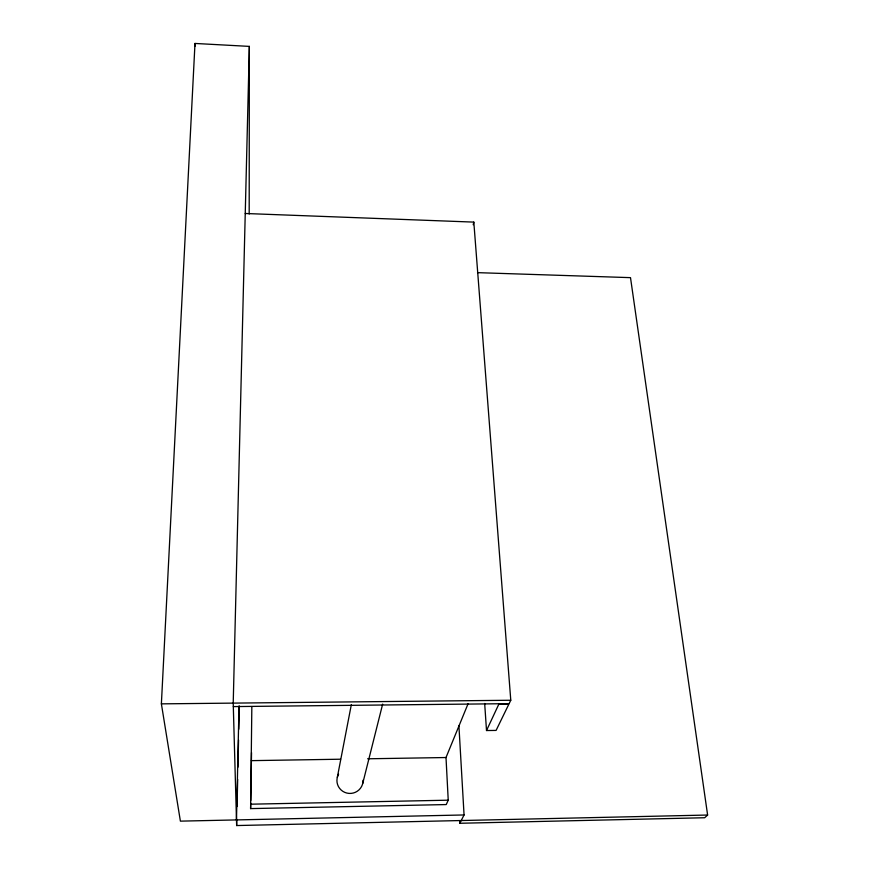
<?xml version="1.0" encoding="UTF-8"?>
<svg xmlns="http://www.w3.org/2000/svg" width="869" height="869" viewBox="0 0 869 869"><rect width="100%" height="100%" fill="white"/><g stroke="black" fill="none" stroke-linecap="round" stroke-linejoin="round"><path stroke-width="1.3" d="M249.186 214.013L249.349 46.394L194.993 43.45L161.384 703.857L180.394 821.14L464.057 814.959L458.897 725.528M468.13 703.618L446.003 757.529L448.23 800.186L446.242 804.564L250.598 808.604L251.532 752.63M251.836 706.714L250.739 800.512M250.598 808.604L250.696 803.217M236.487 819.912L239.029 706.03M477.515 272.649L630.503 277.645L707.616 815.035L236.64 825.55L236.759 820.119M237.063 806.551L237.672 779.417M237.943 767.208L238.551 740.073M238.79 729.221L239.301 706.149M249.349 46.394L233.218 703.119L236.64 825.55M337.324 777.331L351.326 704.694M473.225 224.756L473.811 222.106L245.243 213.492M362.699 783.566L382.653 704.107M486.51 730.536L498.773 704.324L508.843 704.216L496.09 730.416L486.51 730.536L484.674 703.477M473.811 222.106L510.776 700.251L509.115 703.651L233.316 706.595M707.616 815.035L704.694 817.74L459.842 823.269L464.057 814.959M250.63 804.194L448.23 800.186M251.391 760.647L340.583 759.213M367.609 758.789L446.003 757.529M161.384 703.857L510.776 700.251M459.69 820.564L459.842 823.269M194.993 43.45L195.112 46.155M363.068 780.221A13.078 12.926 -1.9 0 1 346.829 793.06A13.078 12.926 -1.9 0 1 338.595 774.203"/></g></svg>
